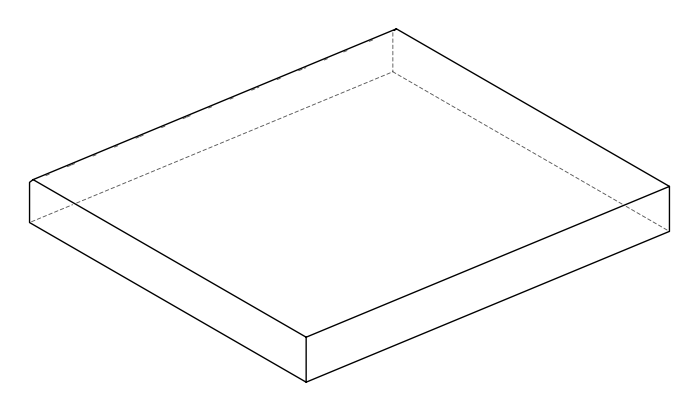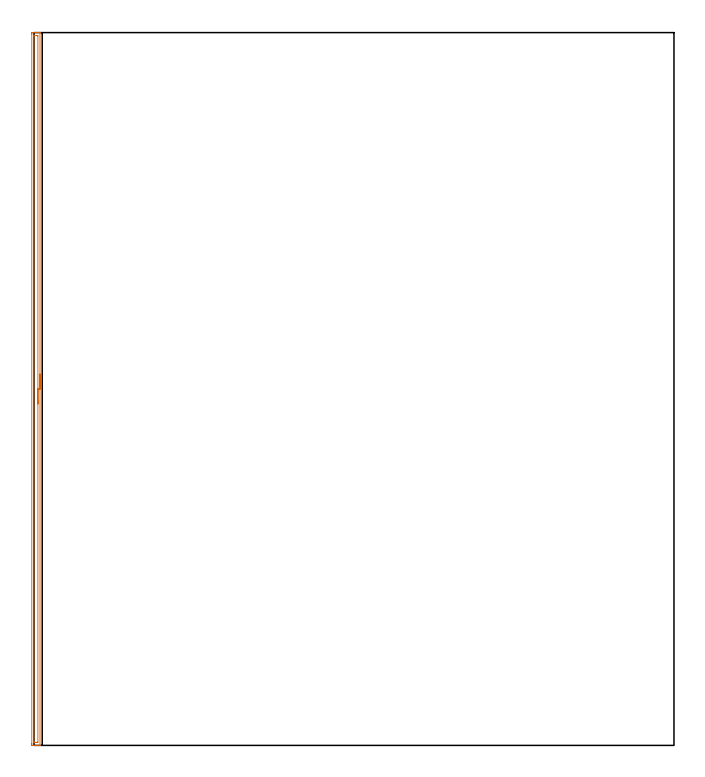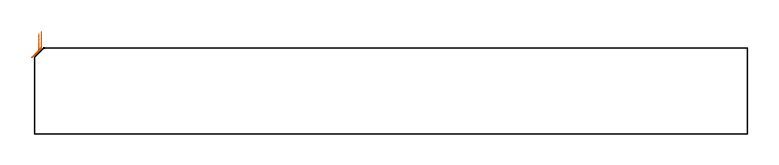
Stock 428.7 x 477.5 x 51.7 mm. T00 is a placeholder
(PLAN: 1 operations, 0 tool changes, 7.8 min)
(1 AREA_MILL | FG_CHAMFER_SURFACE | UGT0205_001 | 7.83 min | 7222 mm3)
(TOOL UGT0205_001 | Chamfer Mill 20 x 3 x 45 deg. | D20 FL50 Z2)
(OP 1 AREA_MILL)
G17 G21 G94 G90
T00 M6
G54
G17 G0 G90 X4. Y248.75 S1061 M3
G43 Z61.7 H0
G94 G1 Y248.712 Z60.828 F250.
Y248.598 Z59.964
Y248.409 Z59.112
Y248.147 Z58.28
Y247.813 Z57.474
Y247.41 Z56.7
Y246.941 Z55.964
Y246.41 Z55.272
Y245.821 Z54.629
Y245.178 Z54.04
Y244.486 Z53.508
Y243.75 Z53.04
Y242.976 Z52.637
Y242.17 Z52.303
Y241.338 Z52.041
Y240.486 Z51.852
Y239.622 Z51.738
Y238.75 Z51.7
Y0.174
X3.997 Y0.01 Z51.688
X3.967 Y0.007 Z51.658
X3.586 Y0. Z51.285
X3.272 Z50.971
X2.581 Z50.276
X1.348 Z49.045
X0.806 Z48.501
X0.19 Z47.885
X-0.968 Y0.001 Z46.728
X-1.212 Y0.003 Z46.484
X-1.491 Y0.008 Z46.205
X-1.494 Y0.091 Z46.203
X-1.499 Y0.621 Z46.201
X-1.5 Y1.156 Z46.2
Y476.522
X-1.499 Y476.879 Z46.201
X-1.494 Y477.409 Z46.203
X-1.491 Y477.492 Z46.205
X-0.968 Y477.5 Z46.728
X0.806 Z48.501
X1.348 Z49.045
X1.694 Z49.39
X2.235 Z49.932
X2.581 Z50.276
X3.272 Z50.971
X3.586 Z51.286
X3.967 Y477.493 Z51.658
X3.997 Y477.49 Z51.688
X4. Y477.326 Z51.7
Y238.75
X2.586 Z50.286
Y2.408
X2.581 Y2.01 Z50.281
X2.097 Y2.001 Z49.797
X0.806 Y2. Z48.506
X0.323 Y2.001 Z48.023
X-0.081 Y2.01 Z47.619
X-0.086 Y2.408 Z47.614
Y2.413
Y475.092
X-0.081 Y475.49 Z47.619
X0.403 Y475.499 Z48.103
X1.694 Y475.5 Z49.394
X2.177 Y475.499 Z49.877
X2.581 Y475.49 Z50.281
X2.586 Y475.092 Z50.286
Y238.75
Y237.878 Z50.324
Y237.013 Z50.438
Y236.162 Z50.627
Y235.33 Z50.889
Y234.524 Z51.223
Y233.75 Z51.626
Y233.014 Z52.094
Y232.322 Z52.625
Y231.679 Z53.215
Y231.09 Z53.858
Y230.558 Z54.55
Y230.09 Z55.286
Y229.687 Z56.06
Y229.353 Z56.866
Y229.091 Z57.698
Y228.902 Z58.549
Y228.788 Z59.414
Y228.75 Z60.286
G0 Z61.7
M5
M2
